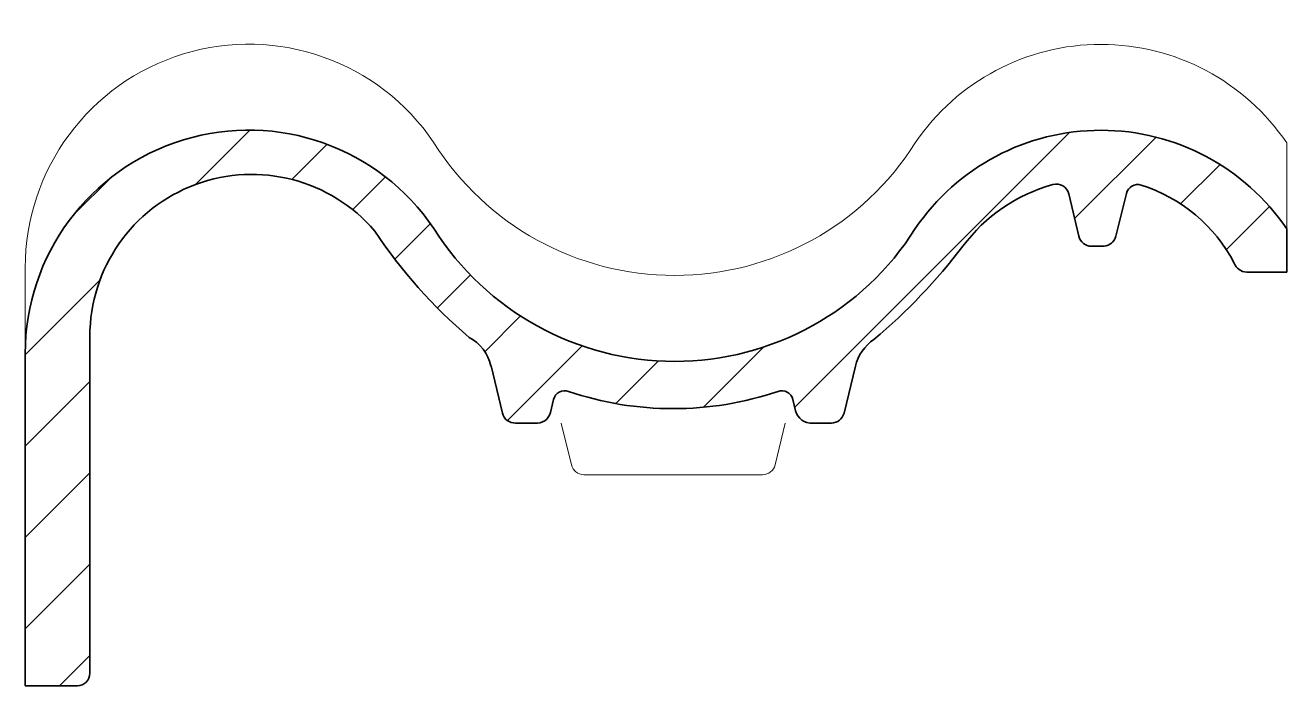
# Model space of a CAD drawing. Header units: metres. Extents: x -147 to 146, y -61 to 92.
import ezdxf

# ---------------------------------------------------------------- set-up
doc = ezdxf.new("R2010")
doc.units = ezdxf.units.M
doc.layers.add('A-DETL-GENF', color=92, linetype='Continuous', lineweight=18)

# ---------------------------------------------------------------- blocks, each defined once
blk = doc.blocks.new('47 dakpan OVH-pan hor - gevelpan links-1591655-00_0 Basismaterialen')
at = {"layer": 'A-DETL-GENF', "lineweight": 13}
h = blk.add_hatch(dxfattribs=at)
h.set_pattern_fill('FP_122', color=256, style=0, pattern_type=2)
h.set_pattern_definition([(45, (8229.317, 1667.978), (-10.606602, 10.606602), [])])
h.paths.add_polyline_path([(-147.37, -61.01), (-135.25, -61.01), (-134.5, -60.91), (-133.8, -60.62), (-133.21, -60.16), (-132.75, -59.57), (-132.46, -58.87), (-132.36, -58.12), (-132.36, 20.13), (-132.08, 24.73), (-131.25, 29.19), (-129.88, 33.55), (-127.99, 37.72), (-125.61, 41.62), (-122.78, 45.21), (-119.52, 48.42), (-115.91, 51.22), (-111.98, 53.56), (-107.79, 55.4), (-103.41, 56.72), (-98.91, 57.51), (-94.34, 57.73), (-89.78, 57.41), (-85.29, 56.53), (-80.94, 55.11), (-76.8, 53.17), (-72.92, 50.75), (-69.39, 47.9), (-66.19, 44.59), (-61.35, 37.84), (-56.08, 31.47), (-50.38, 25.49), (-44.24, 19.89), (-42.49, 18.69), (-41.02, 17.14), (-39.91, 15.33), (-39.19, 13.32), (-36.53, 2.3), (-36.3, 1.65), (-35.92, 1.07), (-35.41, 0.6), (-34.82, 0.25), (-34.16, 0.05), (-33.47, 0), (-28.17, -0.01), (-27.41, 0.17), (-26.71, 0.53), (-26.12, 1.05), (-25.67, 1.7), (-25.39, 2.44), (-24.66, 5.48), (-24.43, 6.06), (-24.07, 6.58), (-23.6, 6.99), (-23.05, 7.29), (-22.45, 7.45), (-21.82, 7.47), (-21.21, 7.34), (-15.89, 5.76), (-10.52, 4.58), (-5.11, 3.79), (0.37, 3.39), (5.89, 3.39), (11.37, 3.79), (16.78, 4.58), (22.15, 5.76), (28.08, 7.48), (28.71, 7.47), (29.32, 7.31), (29.88, 7.01), (30.34, 6.59), (30.7, 6.07), (30.92, 5.48), (31.55, 2.87), (31.86, 2.04), (32.35, 1.3), (33, 0.7), (33.77, 0.27), (34.62, 0.03), (35.51, 0), (39.88, 0), (40.7, 0.13), (41.17, 0.29), (41.73, 0.64), (42.21, 1.11), (42.57, 1.67), (42.8, 2.3), (45.44, 13.23), (46.34, 15.63), (47.81, 17.73), (49.76, 19.4), (60.67, 29.67), (70.41, 41.06), (73.17, 44.39), (76.24, 47.36), (79.65, 49.98), (83.33, 52.21), (87.21, 54), (91.31, 55.37), (92.09, 55.47), (92.86, 55.37), (93.59, 55.07), (94.21, 54.6), (94.69, 53.98), (94.99, 53.26), (97.32, 43.36), (97.55, 42.73), (97.91, 42.17), (98.39, 41.71), (98.96, 41.36), (99.59, 41.14), (100.26, 41.06), (103.21, 41.06), (103.94, 41.24), (104.62, 41.57), (105.2, 42.06), (105.65, 42.67), (105.94, 43.36), (108.39, 53.34), (108.61, 53.92), (108.96, 54.45), (109.42, 54.87), (109.97, 55.18), (110.57, 55.35), (111.2, 55.38), (111.81, 55.26), (116.34, 53.5), (120.53, 51.2), (124.42, 48.34), (127.91, 45.01), (130.9, 41.28), (133.42, 37.13), (133.76, 36.45), (134.25, 35.87), (134.87, 35.43), (135.57, 35.16), (136.33, 35.06), (145.63, 35.06), (145.63, 45.09), (141.72, 50.16), (137.3, 54.65), (132.33, 58.59), (126.92, 61.91), (121.14, 64.53), (115.08, 66.45), (108.84, 67.6), (102.51, 67.99), (96.17, 67.61), (89.93, 66.46), (83.87, 64.56), (78.09, 61.94), (72.67, 58.63), (67.69, 54.69), (63.27, 50.21), (59.35, 45.15), (56.15, 40.54), (52.63, 36.27), (48.79, 32.33), (44.61, 28.71), (40.1, 25.42), (35.37, 22.54), (30.42, 20.08), (25.23, 18.02), (19.94, 16.41), (14.52, 15.26), (8.99, 14.56), (3.46, 14.32), (-2.07, 14.56), (-7.61, 15.26), (-13.02, 16.41), (-18.32, 18.02), (-23.5, 20.08), (-28.46, 22.54), (-33.19, 25.42), (-37.69, 28.71), (-41.88, 32.33), (-45.72, 36.27), (-49.41, 40.78), (-52.44, 45.15), (-56.51, 50.42), (-61.14, 55.06), (-66.37, 59.1), (-72.07, 62.46), (-78.14, 65.05), (-84.5, 66.86), (-91.03, 67.84), (-97.64, 67.99), (-104.21, 67.28), (-110.64, 65.76), (-116.82, 63.43), (-122.66, 60.34), (-128.06, 56.52), (-132.93, 52.05), (-137.19, 47), (-140.77, 41.45), (-143.62, 35.49), (-145.69, 29.21), (-146.94, 22.78), (-147.37, 16.13)])
at = {"layer": 'A-DETL-GENF'}
for p, q in [((145.63, 45.09), (145.63, 65.04)), ((-147.37, 36.08), (-147.37, 16.13)), ((-20.53, -9.7), (-22.87, 0)), ((29.13, 0), (26.78, -9.72)), ((23.89, -12), (-17.61, -12))]:
    blk.add_line(p, q, dxfattribs=at)
at = {"layer": 'A-DETL-GENF', "lineweight": 35}
for p, q in [((94.99, 53.26), (97.32, 43.36)), ((105.94, 43.36), (108.39, 53.34)), ((145.63, 35.06), (145.63, 45.09)), ((100.26, 41.06), (103.21, 41.06)), ((136.33, 35.06), (145.63, 35.06)), ((-132.36, -58.12), (-132.36, 20.13)), ((-147.37, 16.13), (-147.37, -61.01)), ((-39.19, 13.32), (-36.53, 2.3)), ((42.8, 2.3), (45.44, 13.23)), ((-25.39, 2.44), (-24.66, 5.48)), ((30.92, 5.48), (31.55, 2.87)), ((-33.47, 0), (-28.96, 0)), ((35.51, 0), (39.88, 0)), ((-147.37, -61.01), (-135.25, -61.01))]:
    blk.add_line(p, q, dxfattribs=at)
at = {"layer": 'A-DETL-GENF'}
for centre, radius, start, end in [((-95.47, 36.08), 51.9, 34, 180), ((102.47, 35.82), 52.12, 34.0993, 145.8243), ((3.46, 100.36), 66.09, 212.2446, 327.7554), ((-17.61, -9), 3, 193.5706, 270), ((23.89, -9.03), 2.97, 270, 346.4281)]:
    blk.add_arc(centre, radius, start, end, dxfattribs=at)
at = {"layer": 'A-DETL-GENF', "lineweight": 35}
for centre, radius, start, end in [((-95.47, 16.13), 51.9, 34, 180), ((102.47, 15.87), 52.12, 34.0993, 145.8243), ((-94.75, 20.13), 37.61, 40.5751, 180), ((101.41, 18.18), 38.53, 105.1912, 143.5641), ((92.1, 52.47), 3, 15.1912, 105.1912), ((111, 52.7), 2.69, 72.4991, 166.2317), ((100.73, 20.11), 36.86, 27.5009, 72.4991), ((32.02, 109.74), 117.85, 213.5625, 229.6773), ((3.46, 80.41), 66.09, 212.2446, 327.7554), ((-38.9, 124.58), 137.56, 310.1271, 322.6181), ((100.26, 44.1), 3.03, 194.0761, 269.9239), ((102.85, 44.27), 3.23, 276.4274, 343.5726), ((136.33, 38.14), 3.07, 199.1012, 270), ((-49.12, 10.92), 10.21, 13.5719, 61.46), ((55.46, 10.81), 10.31, 123.5721, 166.4279), ((-22.07, 4.8), 2.68, 71.3372, 165.3097), ((3.13, 79.4), 76.06, 251.3372, 288.6628), ((28.36, 4.86), 2.63, 13.568, 109.7988), ((-33.61, 3), 3, 193.5719, 272.8106), ((-28.53, 3.2), 3.23, 262.261, 346.4237), ((35.21, 3.75), 3.76, 193.568, 274.6149), ((39.88, 3), 3, 270, 346.4279), ((-135.25, -58.12), 2.89, 270, 360)]:
    blk.add_arc(centre, radius, start, end, dxfattribs=at)

msp = doc.modelspace()

# ---------------------------------------------------------------- block references
msp.add_blockref('47 dakpan OVH-pan hor - gevelpan links-1591655-00_0 Basismaterialen', (0, 0))

doc.saveas('drawing.dxf')
